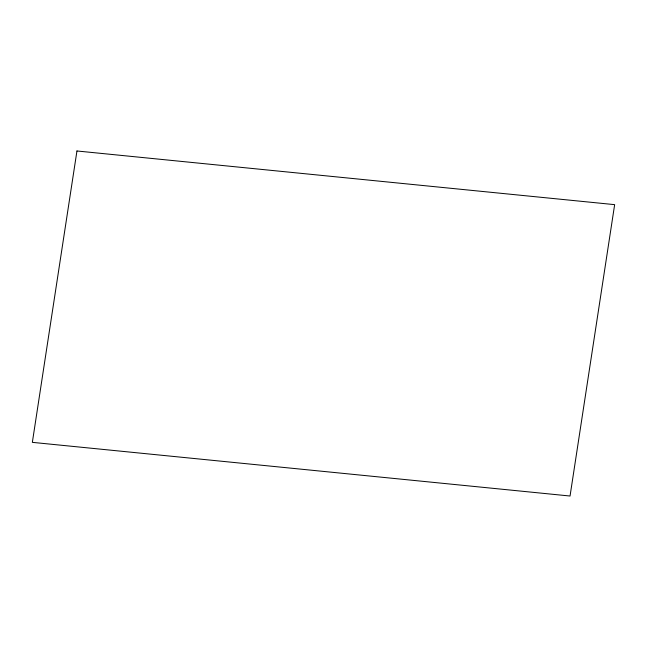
<?xml version="1.0" encoding="UTF-8"?>
<svg xmlns="http://www.w3.org/2000/svg" width="647" height="647" viewBox="0 0 647 647"><rect width="100%" height="100%" fill="white"/><g stroke="black" fill="none" stroke-linecap="round" stroke-linejoin="round"><path stroke-width="0.97" d="M76.953 150.977L32.35 442.354L570.047 496.023L614.65 204.646L76.953 150.977"/></g></svg>
